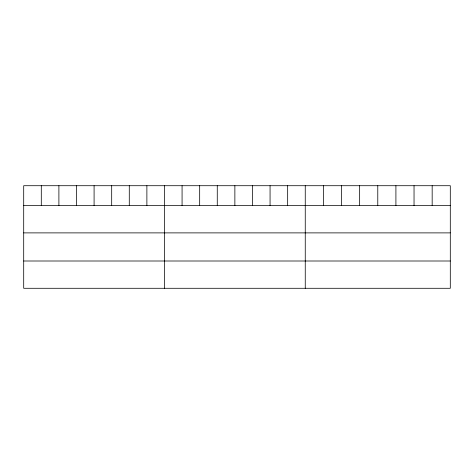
<?xml version="1.0" encoding="UTF-8"?>
<svg xmlns="http://www.w3.org/2000/svg" width="474" height="474" viewBox="0 0 474 474"><rect width="100%" height="100%" fill="white"/><g stroke="black" fill="none" stroke-linecap="round" stroke-linejoin="round"><path stroke-width="0.71" d="M450.3 232.888L450.3 185.713L23.7 185.713L23.7 288.287L450.3 288.287L450.3 232.888L23.7 232.888M23.7 205.603L450.3 205.603M23.7 261.002L450.3 261.002M432.17 185.713L432.17 205.603M414.039 185.713L414.039 205.603M395.909 185.713L395.909 205.603M377.778 185.713L377.778 205.603M359.648 185.713L359.648 205.603M341.517 185.713L341.517 205.603M323.387 185.713L323.387 205.603M305.256 185.713L305.256 288.287M287.659 185.713L287.659 205.603M270.062 185.713L270.062 205.603M252.464 185.713L252.464 205.603M234.867 185.713L234.867 205.603M217.27 185.713L217.27 205.603M199.673 185.713L199.673 205.603M182.075 185.713L182.075 205.603M164.478 185.713L164.478 288.287M146.881 185.713L146.881 205.603M129.284 185.713L129.284 205.603M111.686 185.713L111.686 205.603M94.089 185.713L94.089 205.603M76.492 185.713L76.492 205.603M58.895 185.713L58.895 205.603M41.297 185.713L41.297 205.603"/></g></svg>
